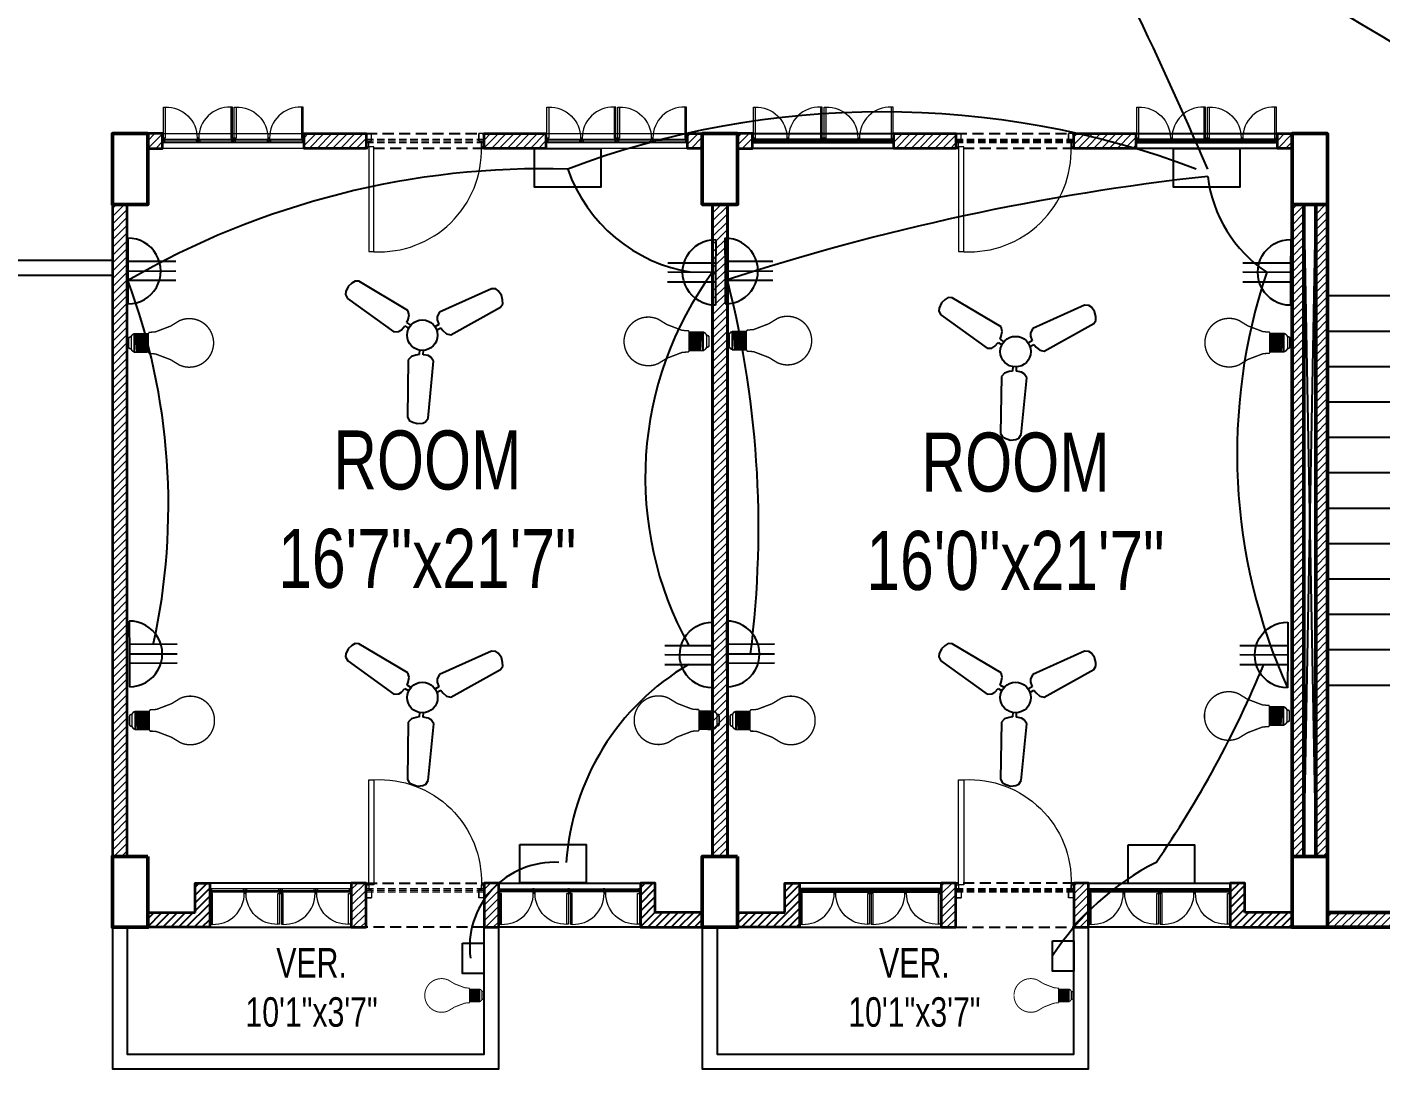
# Model space of a CAD drawing. Header units: inches. Extents: x -20263 to 10253, y -4567 to 3195.
# Drawn here: x -5014.5 to -4555.5, y -3.1 to 350 of the extents above; entities that cross this region are included whole.
import ezdxf

# ---------------------------------------------------------------- set-up
doc = ezdxf.new("R2010")
doc.units = ezdxf.units.IN
doc.header["$MEASUREMENT"] = 0
doc.linetypes.add('DASHED2', pattern=[0.375, 0.25, -0.125])
for name, color, linetype, lineweight in [('A-TEXT', 7, 'Continuous', 5), ('ar-DOOR-WOOD', 44, 'Continuous', 0), ('illustr-TOILET FIXTURE', 171, 'Continuous', 0), ('Main Wall', 250, 'Continuous', 13), ('WALL_SEC_', 170, 'Continuous', 25), ('window', 160, 'Continuous', 9)]:
    doc.layers.add(name, color=color, linetype=linetype, lineweight=lineweight)
doc.layers.add('BOX', color=7, linetype='Continuous')
doc.layers.add('conduit', color=160, linetype='Continuous')
doc.layers.add('hatch brick', color=32, linetype='Continuous', lineweight=0, transparency=0.4)
doc.styles.add('SIMPLE', font='romantic.ttf')
pattern_1 = [(45, (-60908.7215, -18643.0582), (-1.325825215, 1.325825215), [])]
pattern_2 = [(45, (-60977.7215, -18645.0582), (-1.325825215, 1.325825215), [])]
pattern_3 = [(45, (-60992.2215, -18645.0582), (-1.325825215, 1.325825215), [])]
pattern_4 = [(45, (-60976.5102, -18645.0582), (-1.325825215, 1.325825215), [])]
pattern_5 = [(45, (-60982.7215, -18897.0582), (-1.325825215, 1.325825215), [])]
pattern_6 = [(45, (-60863.7215, -18643.0582), (-1.325825215, 1.325825215), [])]

# ---------------------------------------------------------------- blocks, each defined once
blk = doc.blocks.new('DOOR_45')
at = {"layer": 'ar-DOOR-WOOD'}
for p, q in [((-11008.75, 15426.44), (-11008.75, 15424.44)), ((-10968.75, 15426.44), (-11008.75, 15426.44)), ((-10968.75, 15427.44), (-10963.75, 15427.44)), ((-10968.75, 15427.44), (-10968.75, 15426.44)), ((-10968.75, 15424.44), (-10968.75, 15426.44)), ((-10968.75, 15426.44), (-10966.75, 15426.44)), ((-10966.75, 15426.44), (-10966.75, 15425.44)), ((-10963.75, 15427.44), (-10963.75, 15425.44)), ((-11008.75, 15424.44), (-10968.75, 15424.44)), ((-10966.75, 15425.44), (-10963.75, 15425.44)), ((-10968.75, 15382.44), (-10968.75, 15383.44)), ((-10968.75, 15383.44), (-10966.75, 15383.44)), ((-10968.75, 15382.44), (-10963.75, 15382.44)), ((-10966.75, 15384.44), (-10963.75, 15384.44)), ((-10966.75, 15383.44), (-10966.75, 15384.44)), ((-10963.75, 15382.44), (-10963.75, 15384.44))]:
    blk.add_line(p, q, dxfattribs=at)
for points in [[(-10968.75, 15426.44), (-11008.75, 15426.44), (-11008.75, 15424.44), (-10968.75, 15424.44)], [(-10963.75, 15427.44), (-10968.75, 15427.44), (-10968.75, 15426.44), (-10966.75, 15426.44), (-10966.75, 15425.44), (-10963.75, 15425.44)], [(-10968.75, 15383.44), (-10968.75, 15382.44), (-10963.75, 15382.44), (-10963.75, 15384.44), (-10966.75, 15384.44), (-10966.75, 15383.44)]]:
    blk.add_lwpolyline(points, close=True, dxfattribs=at)
blk.add_arc((-10969.89, 15422.35), 38.92, 176.9083, 271.677, dxfattribs=at)
blk = doc.blocks.new('T-FIX-027')
at = {"layer": 'illustr-TOILET FIXTURE'}
for p, q in [((-11843.84, 14568.89), (-11843.84, 14557.43)), ((-11843.84, 14568.89), (-11843.84, 14557.43)), ((-11843.84, 14568.89), (-11819.84, 14568.89)), ((-11843.84, 14568.89), (-11819.84, 14568.89)), ((-11819.84, 14568.89), (-11819.84, 14557.43)), ((-11819.84, 14568.89), (-11819.84, 14557.43))]:
    blk.add_line(p, q, dxfattribs=at)
for centre, radius in [((-11831.91, 14568.32), 0.508), ((-11831.91, 14568.32), 0.508), ((-11831.91, 14563.34), 0.762), ((-11831.91, 14563.34), 0.762)]:
    blk.add_circle(centre, radius, dxfattribs=at)
blk.add_ellipse((-11831.84, 14559.64), major_axis=(-10.93, 0), ratio=0.480383, dxfattribs=at)
blk.add_ellipse((-11831.84, 14559.64), major_axis=(-10.93, 0), ratio=0.480383, dxfattribs=at)
blk.add_ellipse((-11831.84, 14558.89), major_axis=(-12.37, 0), ratio=0.48498, start_param=6.528919, end_param=9.179045, dxfattribs=at)
blk.add_ellipse((-11831.84, 14558.89), major_axis=(-12.37, 0), ratio=0.48498, start_param=6.528919, end_param=9.179045, dxfattribs=at)
blk = doc.blocks.new('stair final')
for points in [[(82, 124), (82, -90), (-70, -90), (-70, 124)], [(-37.5, 124), (-37.5, -49), (49.5, -49), (49.5, 122.75)], [(17, 100), (49.5, 124), (82, 100)], [(24.2, 100), (49.5, 124)], [(49.5, 124), (75, 100)], [(82, -8), (82, -90)]]:
    blk.add_lwpolyline(points)
blk.add_lwpolyline([(-5, 126), (17, 126), (17, -10), (-5, -10)], close=True)
blk.add_circle((-37.5, 124), 2.49)
at = {"layer": 'BOX', "ltscale": 2000}
for p, q in [((-5, 124), (-70, 124)), ((-5, 112), (-70, 112)), ((-5, 100), (-70, 100)), ((-5, 88), (-70, 88)), ((-5, 76), (-70, 76)), ((-5, 64), (-70, 64)), ((-5, 52), (-70, 52)), ((-5, 40), (-70, 40)), ((-5, 28), (-70, 28)), ((-5, 16), (-70, 16)), ((-5, 4), (-70, 4)), ((-5, -8), (-70, -8)), ((0, -8), (-3, -8)), ((15, -8), (12, -8))]:
    blk.add_line(p, q, dxfattribs=at)
at = {"layer": 'BOX', "linetype": 'DASHED2', "ltscale": 20}
for p, q in [((82, 124), (17, 124)), ((82, 112), (17, 112)), ((82, 100), (17, 100)), ((82, 88), (17, 88)), ((82, 76), (17, 76)), ((82, 64), (17, 64)), ((82, 52), (17, 52)), ((82, 40), (17, 40)), ((82, 28), (17, 28)), ((82, 16), (17, 16)), ((82, 4), (17, 4)), ((82, -8), (17, -8))]:
    blk.add_line(p, q, dxfattribs=at)
at = {"layer": 'BOX', "ltscale": 2000}
for points in [[(17, 124), (17, -10), (-5, -10), (-5, 124)], [(-3, 124), (15, 124)]]:
    blk.add_lwpolyline(points, dxfattribs=at)
blk.add_lwpolyline([(15, 124), (15, -8), (-3, -8), (-3, 124)], close=True, dxfattribs=at)
blk = doc.blocks.new('wc')
at = {"linetype": 'Continuous'}
for p, q in [((17795.02, 10409.39), (17795.02, 10412.39)), ((17796.16, 10413.89), (17808.33, 10413.89)), ((17809.55, 10412.39), (17809.55, 10409.39)), ((17808.24, 10407.89), (17796.16, 10407.89)), ((17806.43, 10407.89), (17798.79, 10407.89)), ((17795.14, 10404.89), (17795.14, 10395.33)), ((17809.43, 10395.33), (17809.43, 10404.89)), ((17802.29, 10388.83), (17802.29, 10388.83))]:
    blk.add_line(p, q, dxfattribs=at)
for centre, radius, start, end in [((17796.22, 10412.67), 1.22, 92.839, 193.0763), ((17808.28, 10412.6), 1.29, 350.3937, 88.0376), ((17796.22, 10409.11), 1.22, 166.9235, 267.161), ((17798.7, 10404.28), 3.61, 88.6213, 170.3077), ((17806.43, 10404.89), 3, 0, 90), ((17808.21, 10409.24), 1.35, 271.2066, 6.2687), ((17802.2, 10395.91), 7.08, 184.6705, 270.7333), ((17802.38, 10395.91), 7.08, 269.2667, 355.3295)]:
    blk.add_arc(centre, radius, start, end, dxfattribs=at)
blk = doc.blocks.new('nap')
at = {"linetype": 'Continuous'}
for p, q in [((17810.88, 10410.98), (17810.88, 10413.6)), ((17810.88, 10413.6), (17817, 10413.6)), ((17811.65, 10410.19), (17811.65, 10411.93)), ((17812.15, 10412.43), (17815.76, 10412.43)), ((17816.26, 10411.93), (17816.26, 10410.19)), ((17817, 10413.6), (17817, 10410.98)), ((17811.65, 10410.98), (17810.88, 10410.98)), ((17815.76, 10409.69), (17812.15, 10409.69)), ((17817, 10410.98), (17816.26, 10410.98))]:
    blk.add_line(p, q, dxfattribs=at)
for centre, start, end in [((17812.15, 10411.93), 90, 180), ((17815.76, 10411.93), 0, 90), ((17812.15, 10410.19), 180, 270), ((17815.76, 10410.19), 270, 0)]:
    blk.add_arc(centre, 0.5, start, end, dxfattribs=at)
blk = doc.blocks.new('toilet stair block final')
h = blk.add_hatch()
h.set_pattern_fill('ANSI31', color=256, scale=15)
h.set_pattern_definition([(45, (1.7069, -4.6996), (-1.325825, 1.325825), [])])
h.paths.add_polyline_path([(145.14, -46.57), (150.14, -44.75), (150.14, -64.82), (145.14, -64.82)])
at = {"layer": 'hatch brick'}
h = blk.add_hatch(dxfattribs=at)
h.set_pattern_fill('ANSI31', color=256, scale=15)
h.paths.add_polyline_path([(85.96, 283.35), (116.45, 199.41), (121.15, 201.12), (90.63, 285.05)])
h = blk.add_hatch(dxfattribs=at)
h.set_pattern_fill('ANSI31', color=256, scale=15)
edge = h.paths.add_edge_path()
edge.add_line((67.04, 218.27), (65.33, 222.97))
edge.add_line((65.33, 222.97), (0, 199.18))
edge.add_line((0, 199.18), (0, 180.18))
edge.add_line((0, 180.18), (-57, 180.18))
edge.add_line((-57, 180.18), (-57, 175.18))
edge.add_line((-57, 175.18), (5, 175.18))
edge.add_line((5, 175.18), (5, 195.68))
edge.add_line((5, 195.68), (67.04, 218.27))
h = blk.add_hatch(dxfattribs=at)
h.set_pattern_fill('ANSI31', color=256, scale=15)
h.paths.add_polyline_path([(-233, 175.18), (-233, -45.82), (-229, -45.82), (-229, 175.18)])
h = blk.add_hatch(dxfattribs=at)
h.set_pattern_fill('ANSI31', color=256, scale=15)
h.set_pattern_definition([(45, (7, 0), (-1.325825, 1.325825), [])])
h.paths.add_polyline_path([(-225, 175.18), (-225, -45.82), (-221, -45.82), (-221, 175.18)])
h = blk.add_hatch(dxfattribs=at)
h.set_pattern_fill('ANSI31', color=256, scale=15)
h.set_pattern_definition([(45, (164, 0), (-1.325825, 1.325825), [])])
h.paths.add_polyline_path([(-69, 175.18), (-69, -45.82), (-65, -45.82), (-65, 175.18)])
h = blk.add_hatch(dxfattribs=at)
h.set_pattern_fill('ANSI31', color=256, scale=15)
h.paths.add_polyline_path([(-61, 175.18), (-61, -45.82), (-57, -45.82), (-57, 175.18)])
h = blk.add_hatch(dxfattribs=at)
h.set_pattern_fill('ANSI31', color=256, scale=15)
h.set_pattern_definition([(45, (-1.4041, 77.1201), (-1.325825, 1.325825), [])])
h.paths.add_polyline_path([(131.46, 158.06), (72.72, 136.72), (71.01, 141.42), (129.75, 162.76)])
h = blk.add_hatch(dxfattribs=at)
h.set_pattern_fill('ANSI31', color=256, scale=15)
edge = h.paths.add_edge_path()
edge.add_line((28.72, 126.06), (33.42, 127.77))
edge.add_line((33.42, 127.77), (70.4, 25.94))
edge.add_line((70.4, 25.94), (70.4, -69.82))
edge.add_line((70.4, -69.82), (65.4, -69.82))
edge.add_line((65.4, -69.82), (65.4, 25.06))
edge.add_line((65.4, 25.06), (28.72, 126.06))
h = blk.add_hatch(dxfattribs=at)
h.set_pattern_fill('ANSI31', color=256, scale=15)
h.set_pattern_definition([(45, (-1.0627, 76.1802), (-1.325825, 1.325825), [])])
edge = h.paths.add_edge_path()
edge.add_line((94.28, 93.48), (88.13, 110.4))
edge.add_line((88.13, 110.4), (92.83, 112.11))
edge.add_line((92.83, 112.11), (97.27, 99.88))
edge.add_line((97.27, 99.88), (146.14, 117.64))
edge.add_line((146.14, 117.64), (147.85, 112.94))
edge.add_line((147.85, 112.94), (94.28, 93.48))
h = blk.add_hatch(dxfattribs=at)
h.set_pattern_fill('ANSI31', color=256, scale=15)
h.set_pattern_definition([(45, (-56625.152, -18759.7349), (-1.325825215, 1.325825215), [])])
edge = h.paths.add_edge_path()
edge.add_line((157.41, 86.62), (162.11, 88.33))
edge.add_line((162.11, 88.33), (168.94, 69.53))
edge.add_line((168.94, 69.53), (164.23, 67.82))
edge.add_line((164.23, 67.82), (157.4, 86.62))
h = blk.add_hatch(dxfattribs=at)
h.set_pattern_fill('ANSI31', color=256, scale=15)
h.paths.add_polyline_path([(0, 80), (0, 75), (-57, 75), (-57, 80)])
h = blk.add_hatch(dxfattribs=at)
h.set_pattern_fill('ANSI31', color=256, scale=15)
h.set_pattern_definition([(45, (15.3236, 31.0638), (-1.325825, 1.325825), [])])
edge = h.paths.add_edge_path()
edge.add_line((110.66, 48.37), (104.52, 65.29))
edge.add_line((104.52, 65.29), (109.22, 66.99))
edge.add_line((109.22, 66.99), (113.66, 54.77))
edge.add_line((113.66, 54.77), (162.52, 72.52))
edge.add_line((162.52, 72.52), (164.23, 67.82))
edge.add_line((164.23, 67.82), (110.66, 48.37))
h = blk.add_hatch(dxfattribs=at)
h.set_pattern_fill('ANSI31', color=256, scale=15)
h.paths.add_polyline_path([(0, 28), (-57, 28), (-57, 33), (-5, 33), (-5, 45), (0, 45), (0, 33), (17.4, 33), (17.4, 28)])
h = blk.add_hatch(dxfattribs=at)
h.set_pattern_fill('ANSI31', color=256, scale=15)
h.paths.add_polyline_path([(-45, -64.82), (-40, -64.82), (-40, 28), (-45, 28)])
h = blk.add_hatch(dxfattribs=at)
h.set_pattern_fill('ANSI31', color=256, scale=15)
h.set_pattern_definition([(45, (15.3236, 31.0638), (-1.325825, 1.325825), [])])
h.paths.add_polyline_path([(125.34, 7.95), (120.9, 20.17), (125.6, 21.88), (130.04, 9.66), (178.91, 27.41), (180.62, 22.71), (127.05, 3.25)])
h = blk.add_hatch(dxfattribs=at)
h.set_pattern_fill('ANSI31', color=256, scale=15)
h.set_pattern_definition([(45, (17.4023, 0), (-1.325825, 1.325825), [])])
h.paths.add_polyline_path([(-40, -14), (12.4, -14), (12.4, -2), (17.4, -2), (17.4, -19), (-40, -19)])
h = blk.add_hatch(dxfattribs=at)
h.set_pattern_fill('ANSI31', color=256, scale=15)
h.set_pattern_definition([(45, (33.4168, -18.7522), (-1.325825, 1.325825), [])])
h.paths.add_polyline_path([(143.44, -41.87), (137.29, -24.95), (141.99, -23.24), (148.14, -40.16), (197.01, -22.41), (198.72, -27.11), (145.14, -46.57)])
h = blk.add_hatch(dxfattribs=at)
h.set_pattern_fill('ANSI31', color=256, scale=15)
h.paths.add_polyline_path([(201.71, -20.7), (197.01, -22.41), (205.51, -45.81), (210.21, -44.1)])
h = blk.add_hatch(dxfattribs=at)
h.set_pattern_fill('ANSI31', color=256, scale=15)
h.paths.add_polyline_path([(12.4, -64.82), (0, -64.82), (-57, -64.82), (-57, -69.82), (17.4, -69.82), (17.4, -49), (12.4, -49)])
h = blk.add_hatch(dxfattribs=at)
h.set_pattern_fill('ANSI31', color=256, scale=15)
h.paths.add_polyline_path([(-193, -64.82), (-193, -54.82), (-198, -54.82), (-198, -64.82), (-221, -64.82), (-221, -69.82), (-193, -69.82)])
h = blk.add_hatch(dxfattribs=at)
h.set_pattern_fill('ANSI31', color=256, scale=15)
h.paths.add_polyline_path([(-97, -64.82), (-97, -69.82), (-69, -69.82), (-69, -64.82), (-92, -64.82), (-92, -54.82), (-97, -54.82)])
h = blk.add_hatch(dxfattribs=at)
h.set_pattern_fill('ANSI31', color=256, scale=15)
h.paths.add_polyline_path([(118.4, -54.82), (123.4, -54.82), (123.4, -64.82), (207.11, -64.82), (208.92, -69.82), (118.4, -69.82)])
for points in [[(-62, 367), (-62, 362), (57.4, 362), (85.96, 283.35)], [(90.63, 285.05), (60.9, 367), (-57, 367)], [(-229, 175.18), (-225, -45.82)], [(-229, -45.82), (-225, 175.18)], [(-65, -45.82), (-61, 175.18)], [(-65, 175.18), (-61, -45.82)], [(-57, 28), (-45, -64.82)], [(-57, -64.82), (-45, 28)], [(150.14, -64.82), (198.72, -27.11)], [(150.14, -44.75), (207.11, -64.82)]]:
    blk.add_lwpolyline(points)
at = {"color": 0, "lineweight": 50}
for points in [[(85.96, 283.35), (116.45, 199.41), (121.15, 201.12), (90.63, 285.05), (85.96, 283.35)], [(67.04, 218.27), (65.33, 222.97), (0, 199.18), (0, 180.18), (-57, 180.18), (-57, 175.18), (5, 175.18), (5, 195.68), (67.04, 218.27)], [(124.63, 176.85), (197.01, -22.41), (201.71, -20.7), (129.33, 178.56)], [(28.72, 126.06), (33.42, 127.77), (70.4, 25.94), (70.4, -69.82), (65.4, -69.82), (65.4, 25.06), (28.72, 126.06)], [(94.28, 93.48), (88.13, 110.4), (92.83, 112.11), (97.27, 99.88), (146.14, 117.64), (147.85, 112.94), (94.28, 93.48), (94.28, 93.48)], [(157.41, 86.62), (162.11, 88.33), (168.94, 69.53), (164.23, 67.82), (157.4, 86.62)], [(0, 80), (0, 75), (-57, 75), (-57, 80), (0, 80)], [(110.66, 48.37), (104.52, 65.29), (109.22, 66.99), (113.66, 54.77), (162.52, 72.52), (164.23, 67.82), (110.66, 48.37), (110.66, 48.37)], [(0, 28), (-57, 28), (-57, 33), (-5, 33), (-5, 45), (0, 45), (0, 33), (17.4, 33), (17.4, 28), (0, 28)], [(125.34, 7.95), (120.9, 20.17), (125.6, 21.88), (130.04, 9.66), (178.91, 27.41), (180.62, 22.71), (127.05, 3.25), (125.34, 7.95)], [(143.44, -41.87), (137.29, -24.95), (141.99, -23.24), (148.14, -40.16), (197.01, -22.41), (198.72, -27.11), (145.14, -46.57), (143.44, -41.87)], [(12.4, -64.82), (0, -64.82), (0, -64.82), (-57, -64.82), (-57, -69.82), (17.4, -69.82), (17.4, -69.82), (17.4, -49), (12.4, -49), (12.4, -64.82)]]:
    blk.add_lwpolyline(points, dxfattribs=at)
at = {"color": 1, "lineweight": 50}
blk.add_lwpolyline([(-57, 175.18), (-69, 175.18), (-69, 199.18), (-57, 199.18), (-57, 175.18)], dxfattribs=at)
for points in [[(129.33, 178.56), (121.14, 201.12), (111.74, 197.7), (119.93, 175.15)], [(218.32, -66.4), (210.21, -44.07), (200.81, -47.49), (208.92, -69.82)]]:
    blk.add_lwpolyline(points, close=True, dxfattribs=at)
at = {"color": 0, "lineweight": 50}
for points in [[(-61, 175.18), (-61, -45.82), (-57, -45.82), (-57, 175.18)], [(131.46, 158.06), (72.72, 136.72), (71.01, 141.42), (129.75, 162.76)], [(147.85, 112.94), (94.28, 93.48), (92.57, 98.18), (146.14, 117.64)], [(-45, -64.82), (-40, -64.82), (-40, 28), (-45, 28)], [(-40, -14), (12.4, -14), (12.4, -2), (17.4, -2), (17.4, -19), (-40, -19)], [(201.71, -20.7), (197.01, -22.41), (205.51, -45.81), (210.21, -44.1)], [(145.14, -46.57), (150.14, -44.75), (150.14, -64.82), (145.14, -64.82)], [(-193, -64.82), (-193, -54.82), (-198, -54.82), (-198, -64.82), (-221, -64.82), (-221, -69.82), (-193, -69.82)], [(-97, -64.82), (-97, -69.82), (-69, -69.82), (-69, -64.82), (-92, -64.82), (-92, -54.82), (-97, -54.82)], [(118.4, -54.82), (118.4, -54.82), (123.4, -54.82), (123.4, -64.82), (207.11, -64.82), (208.92, -69.82), (118.4, -69.82)]]:
    blk.add_lwpolyline(points, close=True, dxfattribs=at)
blk.add_lwpolyline([(-193, -69.82), (-97, -69.82), (-97, -54.82), (-193, -54.82)], close=True)
at = {"layer": 'BOX', "ltscale": 2000}
for p, q in [((0, 199.18), (-57, 199.18)), ((-57, 175.18), (-57, 80.18)), ((-35, 175.18), (-35, 80.18))]:
    blk.add_line(p, q, dxfattribs=at)
for points in [[(65.4, -69.82), (17.4, -69.82), (17.4, -54.82), (65.4, -54.82)], [(118.4, -69.82), (70.4, -69.82), (70.4, -54.82), (118.4, -54.82)]]:
    blk.add_lwpolyline(points, close=True, dxfattribs=at)
at = {"layer": 'Main Wall', "color": 1, "lineweight": 50}
for points in [[(-233, 175.18), (-221, 175.18), (-221, 199.18), (-233, 199.18), (-233, 175.18)], [(-233, -69.82), (-221, -69.82), (-221, -45.82), (-233, -45.82), (-233, -69.82)], [(-69, -69.82), (-57, -69.82), (-57, -45.82), (-69, -45.82), (-69, -69.82)]]:
    blk.add_lwpolyline(points, dxfattribs=at)
at = {"layer": 'Main Wall', "color": 0, "lineweight": 50}
for points in [[(-233, 175.18), (-233, -45.82), (-229, -45.82), (-229, 175.18)], [(-225, 175.18), (-225, -45.82), (-221, -45.82), (-221, 175.18)], [(-69, 175.18), (-69, -45.82), (-65, -45.82), (-65, 175.18)]]:
    blk.add_lwpolyline(points, close=True, dxfattribs=at)
at = {"layer": 'window', "ltscale": 2000}
for points in [[(158.82, 87.14), (126.05, 177.37)], [(159.76, 87.48), (126.98, 177.71)], [(160.7, 87.82), (127.92, 178.05)], [(200.3, -21.21), (167.53, 69.02)], [(198.42, -21.9), (165.65, 68.34)], [(199.36, -21.55), (166.59, 68.68)]]:
    blk.add_lwpolyline(points, dxfattribs=at)
at = {"extrusion": (0, 0, -1)}
for p, xscale, yscale, zscale, rotation in [((16117.31, 4701.45), 0.8888892124533201, 0.8888892124533201, -0.8888892124533201, 69.99006771556789), ((3281.08, -12023.71), 0.6666666666666669, 0.6666666666666669, -0.6666666666666669, 340.0389565718659), ((3264.7, -12068.82), 0.6666666666666669, 0.6666666666666669, -0.6666666666666669, 340.0389565718659), ((3248.31, -12113.94), 0.6666666666666669, 0.6666666666666669, -0.6666666666666669, 340.0389565718659), ((3231.93, -12159.05), 0.6666666666666669, 0.6666666666666669, -0.6666666666666669, 340.0389565718659)]:
    blk.add_blockref('DOOR_45', p, dxfattribs=dict(at, xscale=xscale, yscale=yscale, zscale=zscale, rotation=rotation))
blk.add_blockref('stair final', (-151, 20.18))
at = {"extrusion": (0, 0, -1), "zscale": -1, "rotation": 160.0389565718658}
for name, p in [('wc', (20158.79, 3822.37)), ('nap', (20157.38, 3822.57)), ('wc', (20142.41, 3777.25)), ('nap', (20141, 3777.46)), ('wc', (20126.36, 3733.08)), ('nap', (20124.95, 3733.28)), ('wc', (20108.27, 3683.26)), ('nap', (20106.86, 3683.46))]:
    blk.add_blockref(name, p, dxfattribs=at)
at = {"xscale": 0.666666606798147, "yscale": 0.666666606798147, "zscale": 0.666666606798147}
for p in [(7309.17, -10209.96), (7326.57, -10256.96), (7326.57, -10303.96)]:
    blk.add_blockref('DOOR_45', p, dxfattribs=at)
at = {"layer": 'illustr-TOILET FIXTURE', "extrusion": (0, 0, -1), "zscale": -1, "rotation": 270}
for p in [(-14516.54, -11677.4), (-14516.54, -11705.92), (-14516.54, -11734.81)]:
    blk.add_blockref('T-FIX-027', p, dxfattribs=at)
at = {"layer": 'Main Wall', "xscale": 0.888888888888914, "yscale": 0.888888888888914, "zscale": 0.888888888888914, "rotation": 109.9621850072985}
blk.add_blockref('DOOR_45', (9595.65, 13969.5), dxfattribs=at)
blk = doc.blocks.new('DOOR_40')
at = {"layer": 'ar-DOOR-WOOD'}
for p, q in [((-11029.1, 15421.4), (-11064.1, 15421.4)), ((-11064.1, 15421.4), (-11064.1, 15419.4)), ((-11064.1, 15419.4), (-11029.1, 15419.4)), ((-11029.1, 15422.4), (-11024.1, 15422.4)), ((-11029.1, 15422.4), (-11029.1, 15421.4)), ((-11029.1, 15419.4), (-11029.1, 15421.4)), ((-11029.1, 15421.4), (-11027.1, 15421.4)), ((-11027.1, 15421.4), (-11027.1, 15420.4)), ((-11027.1, 15420.4), (-11024.1, 15420.4)), ((-11024.1, 15422.4), (-11024.1, 15420.4)), ((-11029.1, 15383.4), (-11027.1, 15383.4)), ((-11029.1, 15382.4), (-11029.1, 15383.4)), ((-11029.1, 15382.4), (-11024.1, 15382.4)), ((-11027.1, 15383.4), (-11027.1, 15384.4)), ((-11027.1, 15384.4), (-11024.1, 15384.4)), ((-11024.1, 15382.4), (-11024.1, 15384.4))]:
    blk.add_line(p, q, dxfattribs=at)
blk.add_arc((-11029.4, 15418.2), 34.8, 178.03, 270.3561, dxfattribs=at)
blk = doc.blocks.new('LED')
for p, q in [((-11.6, -7.7), (11.7, -7.7)), ((-11.6, -11), (11.7, -9.6)), ((-11.6, -13.3), (11.7, -11.8)), ((-11.5, -15.5), (11.8, -14.1)), ((-11.3, -17.8), (11.9, -16.3)), ((-12.1, -25.6), (11.9, -25.6)), ((-11.2, -20), (12.1, -18.6)), ((-11.2, -22.2), (12.1, -20.8)), ((-11.2, -24.5), (12.1, -23.1))]:
    blk.add_line(p, q)
at = {"lineweight": 9}
blk.add_line((7.8, -3.1), (-7.8, -3.1), dxfattribs=at)
for points, const_width in [([(5.3, 0), (5.4, 0), (5.7, 0), (6.1, -0.1), (6.6, -0.3), (7, -0.6), (7.2, -0.9), (7.4, -1.2), (7.5, -1.5), (7.7, -2), (7.7, -2.5), (7.8, -3.1), (7.7, -2.5), (7.7, -2), (7.5, -1.5), (7.4, -1.2), (7.2, -0.9), (7, -0.6), (6.6, -0.3), (6.1, -0.1), (5.7, 0), (5.4, 0), (5.3, 0), (-5.3, 0), (-5.4, 0), (-5.5, 0), (-5.8, 0), (-6.1, -0.1), (-6.4, -0.2), (-6.7, -0.5), (-7, -0.7), (-7.3, -1.1), (-7.6, -1.7), (-7.7, -2.3), (-7.8, -3.1), (-7.8, -3.1), (-7.9, -3.2), (-8.1, -3.2), (-8.3, -3.3), (-8.9, -3.6), (-9.6, -4.1), (-10.3, -4.7), (-11, -5.4), (-11.2, -5.9), (-11.4, -6.4), (-11.6, -7), (-11.6, -7.7), (-12.2, -7.7), (-12.1, -26)], 2), ([(-5.3, 0), (-5.4, 0), (-5.5, 0), (-5.8, 0), (-6.1, -0.1), (-6.4, -0.2), (-6.7, -0.5), (-7, -0.7), (-7.3, -1.1), (-7.6, -1.7), (-7.7, -2.3), (-7.8, -3.1)], 1), ([(11.9, -26.1), (11.9, -7.7), (11.7, -7.7), (11.6, -7), (11.4, -6.4), (11.2, -5.9), (11, -5.4), (10.3, -4.7), (9.6, -4.1), (8.9, -3.6), (8.3, -3.3), (7.9, -3.2), (7.8, -3.1), (7.8, -3.1)], 2), ([(-0.1, -111.1), (-0.2, -111.1), (-1, -111.1), (-1.8, -111.1), (-2.6, -111.1), (-3.4, -111), (-4.2, -110.9), (-5, -110.8), (-5.8, -110.6), (-6.6, -110.5), (-7.4, -110.3), (-8.1, -110.1), (-8.9, -109.9), (-9.6, -109.7), (-10.4, -109.5), (-11.1, -109.2), (-11.8, -108.9), (-12.5, -108.7), (-13.2, -108.3), (-13.9, -108), (-14.6, -107.7), (-15.3, -107.3), (-16, -106.9), (-16.6, -106.6), (-17.3, -106.2), (-17.9, -105.7), (-18.5, -105.3), (-19.2, -104.8), (-19.8, -104.4), (-20.4, -103.9), (-20.9, -103.4), (-21.5, -102.9), (-22.1, -102.4), (-22.6, -101.9), (-23.1, -101.3), (-23.7, -100.8), (-24.2, -100.2), (-24.6, -99.6), (-25.1, -99), (-25.6, -98.4), (-26, -97.8), (-26.5, -97.2), (-26.9, -96.5), (-27.3, -95.9), (-27.7, -95.2), (-28.1, -94.6), (-28.4, -93.9), (-28.8, -93.2), (-29.1, -92.5), (-29.4, -91.8), (-29.7, -91.1), (-30, -90.4), (-30.2, -89.6), (-30.5, -88.9), (-30.7, -88.1), (-30.9, -87.4), (-31.1, -86.6), (-31.2, -85.9), (-31.4, -85.1), (-31.5, -84.3), (-31.6, -83.5), (-31.7, -82.7), (-31.8, -81.9), (-31.8, -81.1), (-31.9, -80.3), (-31.9, -79.5), (-31.9, -78.2), (-31.8, -77), (-31.7, -75.8), (-31.5, -74.6), (-31.3, -73.4), (-31.1, -72.2), (-30.8, -71.1), (-30.4, -69.9), (-30, -68.8), (-29.6, -67.7), (-29.2, -66.6), (-22.1, -55), (-14.6, -35.3), (-14.1, -29.7), (-14.1, -27.1), (-12.1, -25.6)], 1.8), ([(-0.1, -111.1), (0, -111.1), (0.8, -111.1), (1.6, -111.1), (2.5, -111.1), (3.3, -111), (4, -110.9), (4.8, -110.8), (5.6, -110.6), (6.4, -110.5), (7.2, -110.3), (7.9, -110.1), (8.7, -109.9), (9.4, -109.7), (10.2, -109.5), (10.9, -109.2), (11.6, -108.9), (12.3, -108.7), (13, -108.3), (13.7, -108), (14.4, -107.7), (15.1, -107.3), (15.8, -106.9), (16.4, -106.6), (17.1, -106.2), (17.7, -105.7), (18.3, -105.3), (19, -104.8), (19.6, -104.4), (20.2, -103.9), (20.7, -103.4), (21.3, -102.9), (21.9, -102.4), (22.4, -101.9), (22.9, -101.3), (23.5, -100.8), (24, -100.2), (24.5, -99.6), (24.9, -99), (25.4, -98.4), (25.8, -97.8), (26.3, -97.2), (26.7, -96.5), (27.1, -95.9), (27.5, -95.2), (27.9, -94.6), (28.2, -93.9), (28.6, -93.2), (28.9, -92.5), (29.2, -91.8), (29.5, -91.1), (29.8, -90.4), (30, -89.6), (30.3, -88.9), (30.5, -88.1), (30.7, -87.4), (30.9, -86.6), (31, -85.9), (31.2, -85.1), (31.3, -84.3), (31.4, -83.5), (31.5, -82.7), (31.6, -81.9), (31.6, -81.1), (31.7, -80.3), (31.7, -79.5), (31.7, -78.2), (31.6, -77), (31.5, -75.8), (31.3, -74.6), (31.1, -73.4), (30.9, -72.2), (30.6, -71.1), (30.2, -69.9), (29.9, -68.8), (29.4, -67.7), (29, -66.6), (21.9, -55), (14.4, -35.3), (13.9, -29.7), (13.9, -27.1), (11.9, -25.6)], 1.8)]:
    blk.add_lwpolyline(points, dxfattribs=dict(const_width=const_width))
at = {"color": 7, "lineweight": 20}
blk.add_open_spline([(-9.8, -25.6), (-9.8, -25.6), (9.4, -25.6), (9.4, -25.6)], degree=3, dxfattribs=at)
blk = doc.blocks.new('6')
at = {"color": 7}
for p, q in [((3268, -2243), (3260, -2275)), ((3260, -2275), (3351, -2687)), ((3285, -2228), (3268, -2243)), ((3322, -2211), (3285, -2228)), ((3359, -2211), (3322, -2211)), ((3387, -2215), (3359, -2211)), ((3407, -2236), (3387, -2215)), ((3533, -2638), (3407, -2236)), ((3351, -2687), (3378, -2709)), ((3468, -2701), (3489, -2690)), ((3477, -2735), (3468, -2701)), ((3489, -2690), (3518, -2669)), ((3518, -2669), (3533, -2638)), ((3378, -2709), (3403, -2714)), ((3403, -2714), (3440, -2709)), ((3440, -2709), (3450, -2742)), ((3699, -2804), (3666, -2816)), ((4101, -2931), (3699, -2804)), ((3594, -2888), (3628, -2897)), ((3635, -2869), (3601, -2861)), ((3628, -2897), (3627, -2922)), ((3649, -2835), (3635, -2869)), ((3666, -2816), (3649, -2835)), ((3291, -2913), (3005, -3223)), ((3325, -2910), (3291, -2913)), ((3357, -2925), (3325, -2910)), ((3378, -2938), (3357, -2925)), ((3403, -2913), (3378, -2938)), ((3399, -2958), (3423, -2933)), ((3422, -2988), (3399, -2958)), ((3429, -3011), (3422, -2988)), ((3627, -2922), (3631, -2958)), ((3631, -2958), (3650, -2985)), ((3650, -2985), (4061, -3078)), ((4124, -2954), (4101, -2931)), ((4129, -2976), (4124, -2954)), ((4125, -3016), (4129, -2976)), ((3113, -3331), (3424, -3046)), ((3424, -3046), (3429, -3011)), ((4061, -3078), (4089, -3071)), ((4089, -3071), (4107, -3048)), ((4107, -3048), (4125, -3016)), ((3005, -3223), (2997, -3251)), ((2997, -3251), (3008, -3278)), ((3008, -3278), (3026, -3309)), ((3026, -3309), (3059, -3333)), ((3059, -3333), (3081, -3340)), ((3081, -3340), (3113, -3331))]:
    blk.add_line(p, q, dxfattribs=at)
blk.add_circle((3491, -2846), 113, dxfattribs=at)
blk = doc.blocks.new('3 pin')
at = {"layer": 'WALL_SEC_', "color": 3, "lineweight": 25}
for p, q in [((10035.5, 6358.5), (10035.5, 6351.5)), ((10045.69, 6353.52), (10035.5, 6353.52)), ((10035.5, 6351.5), (10035.5, 6344.5)), ((10035.5, 6351.5), (10045.69, 6351.5)), ((10045.69, 6349.48), (10035.5, 6349.48))]:
    blk.add_line(p, q, dxfattribs=at)
blk.add_arc((10035.5, 6351.5), 7, 270, 90, dxfattribs=at)

msp = doc.modelspace()

# ---------------------------------------------------------------- hatches: boundary and pattern name
h = msp.add_hatch()
h.set_pattern_fill('ANSI31', color=256, scale=15)
h.set_pattern_definition(pattern_2)
h.paths.add_polyline_path([(-4957.57, 49.86), (-4957.57, 59.86), (-4952.57, 59.86), (-4952.57, 44.86), (-4973.57, 44.86), (-4973.57, 49.86), (-4973.57, 49.86)])
h = msp.add_hatch()
h.set_pattern_fill('ANSI31', color=256, scale=15)
h.set_pattern_definition(pattern_2)
h.paths.add_polyline_path([(-4801.57, 49.86), (-4801.57, 59.86), (-4806.57, 59.86), (-4806.57, 44.86), (-4785.57, 44.86), (-4785.57, 49.86), (-4785.57, 49.86)])
h = msp.add_hatch()
h.set_pattern_fill('ANSI31', color=256, scale=15)
h.set_pattern_definition(pattern_2)
h.paths.add_polyline_path([(-4757.57, 49.86), (-4757.57, 59.86), (-4752.57, 59.86), (-4752.57, 44.86), (-4773.57, 44.86), (-4773.57, 49.86), (-4773.57, 49.86)])
h = msp.add_hatch()
h.set_pattern_fill('ANSI31', color=256, scale=15)
h.set_pattern_definition(pattern_2)
h.paths.add_polyline_path([(-4601.57, 49.86), (-4601.57, 59.86), (-4606.57, 59.86), (-4606.57, 44.86), (-4585.57, 44.86), (-4585.57, 49.86), (-4585.57, 49.86)])
at = {"layer": 'hatch brick'}
h = msp.add_hatch(dxfattribs=at)
h.set_pattern_fill('ANSI31', color=256, scale=15)
h.set_pattern_definition(pattern_3)
h.paths.add_polyline_path([(-4973.57, 308.86), (-4968.57, 308.86), (-4968.57, 313.86), (-4973.57, 313.86)])
h = msp.add_hatch(dxfattribs=at)
h.set_pattern_fill('ANSI31', color=256, scale=15)
h.set_pattern_definition(pattern_5)
h.paths.add_polyline_path([(-4899.57, 308.86), (-4920.57, 308.86), (-4920.57, 313.86), (-4899.57, 313.86)])
h = msp.add_hatch(dxfattribs=at)
h.set_pattern_fill('ANSI31', color=256, scale=15)
h.set_pattern_definition(pattern_4)
h.paths.add_polyline_path([(-4838.57, 308.86), (-4859.57, 308.86), (-4859.57, 313.86), (-4838.57, 313.86)])
h = msp.add_hatch(dxfattribs=at)
h.set_pattern_fill('ANSI31', color=256, scale=15)
h.set_pattern_definition(pattern_2)
h.paths.add_polyline_path([(-4785.57, 308.86), (-4790.57, 308.86), (-4790.57, 313.86), (-4785.57, 313.86)])
h = msp.add_hatch(dxfattribs=at)
h.set_pattern_fill('ANSI31', color=256, scale=15)
h.set_pattern_definition(pattern_3)
h.paths.add_polyline_path([(-4773.57, 308.86), (-4768.57, 308.86), (-4768.57, 313.86), (-4773.57, 313.86)])
h = msp.add_hatch(dxfattribs=at)
h.set_pattern_fill('ANSI31', color=256, scale=15)
h.set_pattern_definition(pattern_5)
h.paths.add_polyline_path([(-4699.57, 308.86), (-4720.57, 308.86), (-4720.57, 313.86), (-4699.57, 313.86)])
h = msp.add_hatch(dxfattribs=at)
h.set_pattern_fill('ANSI31', color=256, scale=15)
h.set_pattern_definition(pattern_4)
h.paths.add_polyline_path([(-4638.57, 308.86), (-4659.57, 308.86), (-4659.57, 313.86), (-4638.57, 313.86)])
h = msp.add_hatch(dxfattribs=at)
h.set_pattern_fill('ANSI31', color=256, scale=15)
h.set_pattern_definition(pattern_2)
h.paths.add_polyline_path([(-4585.57, 308.86), (-4590.57, 308.86), (-4590.57, 313.86), (-4585.57, 313.86)])
h = msp.add_hatch(dxfattribs=at)
h.set_pattern_fill('ANSI31', color=256, scale=15)
h.set_pattern_definition([(45, (-60981.2215, -18645.0582), (-1.325825215, 1.325825215), [])])
h.paths.add_polyline_path([(-4980.57, 289.86), (-4985.57, 289.86), (-4985.57, 68.86), (-4980.57, 68.86)])
h = msp.add_hatch(dxfattribs=at)
h.set_pattern_fill('ANSI31', color=256, scale=15)
h.set_pattern_definition(pattern_2)
h.paths.add_polyline_path([(-4777.07, 289.86), (-4782.07, 289.86), (-4782.07, 68.86), (-4777.07, 68.86)])
h = msp.add_hatch(dxfattribs=at)
h.set_pattern_fill('ANSI31', color=256, scale=15)
h.set_pattern_definition(pattern_2)
h.paths.add_polyline_path([(-4782.07, 289.86), (-4777.07, 289.86), (-4777.07, 68.86), (-4782.07, 68.86)])
h = msp.add_hatch(dxfattribs=at)
h.set_pattern_fill('ANSI31', color=256, scale=15)
h.set_pattern_definition(pattern_1)
h.paths.add_polyline_path([(-4899.57, 44.86), (-4899.57, 59.86), (-4899.57, 59.86), (-4904.57, 59.86), (-4904.57, 44.86)])
h = msp.add_hatch(dxfattribs=at)
h.set_pattern_fill('ANSI31', color=256, scale=15)
h.set_pattern_definition(pattern_6)
h.paths.add_polyline_path([(-4854.57, 44.86), (-4854.57, 59.86), (-4854.57, 59.86), (-4859.57, 59.86), (-4859.57, 44.86)])
h = msp.add_hatch(dxfattribs=at)
h.set_pattern_fill('ANSI31', color=256, scale=15)
h.set_pattern_definition(pattern_1)
h.paths.add_polyline_path([(-4699.57, 44.86), (-4699.57, 59.86), (-4699.57, 59.86), (-4704.57, 59.86), (-4704.57, 44.86)])
h = msp.add_hatch(dxfattribs=at)
h.set_pattern_fill('ANSI31', color=256, scale=15)
h.set_pattern_definition(pattern_6)
h.paths.add_polyline_path([(-4654.57, 44.86), (-4654.57, 59.86), (-4654.57, 59.86), (-4659.57, 59.86), (-4659.57, 44.86)])

# ---------------------------------------------------------------- linework, layer by layer
at = {"linetype": 'DASHED2', "ltscale": 15}
for points in [[(-4899.57, 313.86), (-4859.57, 313.86), (-4859.57, 308.86), (-4899.57, 308.86)], [(-4699.57, 313.86), (-4659.57, 313.86), (-4659.57, 308.86), (-4699.57, 308.86)], [(-4699.57, 313.86), (-4659.57, 313.86), (-4659.57, 308.86), (-4699.57, 308.86)], [(-4899.57, 59.86), (-4859.57, 59.86), (-4859.57, 44.86), (-4899.57, 44.86)], [(-4699.57, 44.86), (-4659.57, 44.86), (-4659.57, 59.86), (-4699.57, 59.86)]]:
    msp.add_lwpolyline(points, close=True, dxfattribs=at)
at = {"color": 1, "lineweight": 50}
for points in [[(-4773.57, 313.86), (-4785.57, 313.86), (-4785.57, 289.86), (-4773.57, 289.86), (-4773.57, 313.86)], [(-4573.57, 313.86), (-4585.57, 313.86), (-4585.57, 289.86), (-4573.57, 289.86), (-4573.57, 313.86)], [(-4773.57, 68.86), (-4785.57, 68.86), (-4785.57, 44.86), (-4773.57, 44.86), (-4773.57, 68.86)], [(-4573.57, 68.86), (-4585.57, 68.86), (-4585.57, 44.86), (-4573.57, 44.86), (-4573.57, 68.86)]]:
    msp.add_lwpolyline(points, dxfattribs=at)
at = {"lineweight": 35}
for points in [[(-4773.57, 308.86), (-4768.57, 308.86), (-4768.57, 313.86), (-4773.57, 313.86)], [(-4638.57, 308.86), (-4659.57, 308.86), (-4659.57, 313.86), (-4638.57, 313.86)], [(-4585.57, 308.86), (-4590.57, 308.86), (-4590.57, 313.86), (-4585.57, 313.86)], [(-4777.07, 289.86), (-4782.07, 289.86), (-4782.07, 68.86), (-4777.07, 68.86)], [(-4699.57, 44.86), (-4699.57, 59.86), (-4699.57, 59.86), (-4699.57, 59.86), (-4704.57, 59.86), (-4704.57, 44.86)], [(-4654.57, 44.86), (-4654.57, 59.86), (-4654.57, 59.86), (-4654.57, 59.86), (-4659.57, 59.86), (-4659.57, 44.86)]]:
    msp.add_lwpolyline(points, close=True, dxfattribs=at)
for points in [[(-4768.57, 313.86), (-4720.57, 313.86), (-4720.57, 308.86), (-4768.57, 308.86)], [(-4638.57, 313.86), (-4590.57, 313.86), (-4590.57, 308.86), (-4638.57, 308.86)], [(-5173.57, 265.86), (-4985.57, 265.86), (-4985.57, 270.86), (-5173.57, 270.86)], [(-4952.57, 44.86), (-4904.57, 44.86), (-4904.57, 59.86), (-4952.57, 59.86)], [(-4806.57, 44.86), (-4854.57, 44.86), (-4854.57, 59.86), (-4806.57, 59.86)], [(-4752.57, 44.86), (-4704.57, 44.86), (-4704.57, 59.86), (-4752.57, 59.86)], [(-4606.57, 44.86), (-4654.57, 44.86), (-4654.57, 59.86), (-4606.57, 59.86)]]:
    msp.add_lwpolyline(points, close=True)
for points in [[(-4699.57, 308.86), (-4699.57, 308.86), (-4720.57, 308.86), (-4720.57, 313.86), (-4699.57, 313.86), (-4699.57, 308.86)], [(-4757.57, 49.86), (-4757.57, 59.86), (-4752.57, 59.86), (-4752.57, 44.86), (-4773.57, 44.86), (-4773.57, 49.86), (-4773.57, 49.86), (-4773.57, 49.86), (-4757.57, 49.86)], [(-4601.57, 49.86), (-4601.57, 59.86), (-4606.57, 59.86), (-4606.57, 44.86), (-4585.57, 44.86), (-4585.57, 49.86), (-4585.57, 49.86), (-4585.57, 49.86), (-4601.57, 49.86)]]:
    msp.add_lwpolyline(points, dxfattribs=at)
at = {"color": 116, "true_color": 0x136734}
for points in [[(-4842.459, 308.86), (-4819.952, 308.86), (-4819.952, 295.777), (-4842.459, 295.777)], [(-4625.823, 308.86), (-4603.316, 308.86), (-4603.316, 295.777), (-4625.823, 295.777)], [(-4847.439, 72.96), (-4824.932, 72.96), (-4824.932, 59.877), (-4847.439, 59.877)], [(-4641.213, 72.815), (-4618.706, 72.815), (-4618.706, 59.732), (-4641.213, 59.732)], [(-4866.889, 39.439), (-4859.656, 39.439), (-4859.656, 29.238), (-4866.889, 29.238)], [(-4666.779, 40.239), (-4659.547, 40.239), (-4659.547, 30.039), (-4666.779, 30.039)]]:
    msp.add_lwpolyline(points, close=True, dxfattribs=at)
at = {"color": 150}
for points in [[(-4768.57, 310.86), (-4721.17, 310.86), (-4721.17, 311.86), (-4768.57, 311.86)], [(-4768.57, 310.86), (-4721.17, 310.86), (-4721.17, 311.36), (-4768.57, 311.36)], [(-4637.97, 310.86), (-4591.17, 310.86), (-4591.17, 311.86), (-4637.97, 311.86)], [(-4637.97, 310.86), (-4591.17, 310.86), (-4591.17, 311.36), (-4637.97, 311.36)], [(-4704.57, 57.86), (-4751.97, 57.86), (-4751.97, 56.86), (-4704.57, 56.86)], [(-4704.57, 57.86), (-4751.97, 57.86), (-4751.97, 57.36), (-4704.57, 57.36)], [(-4654.57, 57.86), (-4607.17, 57.86), (-4607.17, 56.86), (-4654.57, 56.86)], [(-4654.57, 57.86), (-4607.17, 57.86), (-4607.17, 57.36), (-4654.57, 57.36)]]:
    msp.add_lwpolyline(points, close=True, dxfattribs=at)
at = {"color": 150, "linetype": 'DASHED2', "ltscale": 10}
for points in [[(-4699.57, 311.86), (-4659.57, 311.86), (-4659.57, 310.86), (-4699.57, 310.86)], [(-4699.57, 311.86), (-4659.57, 311.86), (-4659.57, 311.36), (-4699.57, 311.36)], [(-4699.57, 57.86), (-4659.57, 57.86), (-4659.57, 56.86), (-4699.57, 56.86)], [(-4699.57, 57.86), (-4659.57, 57.86), (-4659.57, 57.36), (-4699.57, 57.36)]]:
    msp.add_lwpolyline(points, close=True, dxfattribs=at)
for points in [[(-4985.57, 44.86), (-4985.57, -3.14), (-4854.57, -3.14), (-4854.57, 44.86)], [(-4980.57, 44.86), (-4980.57, 1.86), (-4859.57, 1.86), (-4859.57, 44.86)], [(-4785.57, 44.86), (-4785.57, -3.14), (-4654.57, -3.14), (-4654.57, 44.86)], [(-4780.57, 44.86), (-4780.57, 1.86), (-4659.57, 1.86), (-4659.57, 44.86)]]:
    msp.add_lwpolyline(points)
at = {"layer": 'conduit'}
for centre, radius, start, end in [((-5791.081, -201.247), 1279.919, 23.146109, 29.004602), ((-2854.501, 3210.298), 3330.391, 236.931732, 241.831057), ((-4724.641, 18.782), 302.472, 69.37121, 110.62879), ((-4839.501, 21.391), 280.592, 88.30582, 120.12568), ((-4780.796, 319.655), 53.457, 199.44343, 260.96834), ((-4526.279, -505.593), 809.739, 96.232566, 108.098747), ((-4568.438, 305.11), 46.11, 187.16355, 236.05146), ((-4687.541, 197.302), 117.363, 143.65267, 209.01644), ((-5105.517, 180.308), 339.025, 352.7534, 14.86696), ((-4411.243, 205.446), 192.979, 161.44311, 204.31643), ((-5185.235, 187.797), 218.645, 347.57533, 20.42005), ((-4747.447, 61.136), 84.436, 120.41631, 176.11276), ((-4926.565, 270.727), 358.488, 325.34151, 337.57123), ((-4835.735, 38.192), 28.71, 86.91232, 187.6689), ((-4590.707, -13.744), 90.425, 116.94996, 147.2756)]:
    msp.add_arc(centre, radius, start, end, dxfattribs=at)
at = {"layer": 'Main Wall', "color": 1, "lineweight": 50}
for points in [[(-4973.57, 313.86), (-4985.57, 313.86), (-4985.57, 289.86), (-4973.57, 289.86), (-4973.57, 313.86)], [(-4773.57, 313.86), (-4785.57, 313.86), (-4785.57, 289.86), (-4773.57, 289.86), (-4773.57, 313.86)], [(-4973.57, 68.86), (-4985.57, 68.86), (-4985.57, 44.86), (-4973.57, 44.86), (-4973.57, 68.86)], [(-4773.57, 68.86), (-4785.57, 68.86), (-4785.57, 44.86), (-4773.57, 44.86), (-4773.57, 68.86)]]:
    msp.add_lwpolyline(points, dxfattribs=at)
at = {"layer": 'Main Wall', "lineweight": 35}
for points in [[(-4973.57, 308.86), (-4968.57, 308.86), (-4968.57, 313.86), (-4973.57, 313.86)], [(-4838.57, 308.86), (-4859.57, 308.86), (-4859.57, 313.86), (-4838.57, 313.86)], [(-4785.57, 308.86), (-4790.57, 308.86), (-4790.57, 313.86), (-4785.57, 313.86)], [(-4980.57, 289.86), (-4985.57, 289.86), (-4985.57, 68.86), (-4980.57, 68.86)], [(-4782.07, 289.86), (-4777.07, 289.86), (-4777.07, 68.86), (-4782.07, 68.86)], [(-4899.57, 44.86), (-4899.57, 59.86), (-4899.57, 59.86), (-4899.57, 59.86), (-4904.57, 59.86), (-4904.57, 44.86)], [(-4854.57, 44.86), (-4854.57, 59.86), (-4854.57, 59.86), (-4854.57, 59.86), (-4859.57, 59.86), (-4859.57, 44.86)]]:
    msp.add_lwpolyline(points, close=True, dxfattribs=at)
at = {"layer": 'Main Wall'}
for points in [[(-4968.57, 313.86), (-4920.57, 313.86), (-4920.57, 308.86), (-4968.57, 308.86)], [(-4838.57, 313.86), (-4790.57, 313.86), (-4790.57, 308.86), (-4838.57, 308.86)]]:
    msp.add_lwpolyline(points, close=True, dxfattribs=at)
at = {"layer": 'Main Wall', "lineweight": 35}
for points in [[(-4899.57, 308.86), (-4899.57, 308.86), (-4920.57, 308.86), (-4920.57, 313.86), (-4899.57, 313.86), (-4899.57, 308.86)], [(-4957.57, 49.86), (-4957.57, 59.86), (-4952.57, 59.86), (-4952.57, 44.86), (-4973.57, 44.86), (-4973.57, 49.86), (-4973.57, 49.86), (-4973.57, 49.86), (-4957.57, 49.86)], [(-4801.57, 49.86), (-4801.57, 59.86), (-4806.57, 59.86), (-4806.57, 44.86), (-4785.57, 44.86), (-4785.57, 49.86), (-4785.57, 49.86), (-4785.57, 49.86), (-4801.57, 49.86)]]:
    msp.add_lwpolyline(points, dxfattribs=at)
at = {"layer": 'Main Wall', "color": 150}
for points in [[(-4968.57, 310.86), (-4921.17, 310.86), (-4921.17, 311.86), (-4968.57, 311.86)], [(-4968.57, 310.86), (-4921.17, 310.86), (-4921.17, 311.36), (-4968.57, 311.36)], [(-4837.97, 310.86), (-4791.17, 310.86), (-4791.17, 311.86), (-4837.97, 311.86)], [(-4837.97, 310.86), (-4791.17, 310.86), (-4791.17, 311.36), (-4837.97, 311.36)], [(-4904.57, 57.86), (-4951.97, 57.86), (-4951.97, 56.86), (-4904.57, 56.86)], [(-4904.57, 57.86), (-4951.97, 57.86), (-4951.97, 57.36), (-4904.57, 57.36)], [(-4854.57, 57.86), (-4807.17, 57.86), (-4807.17, 56.86), (-4854.57, 56.86)], [(-4854.57, 57.86), (-4807.17, 57.86), (-4807.17, 57.36), (-4854.57, 57.36)]]:
    msp.add_lwpolyline(points, close=True, dxfattribs=at)
at = {"layer": 'Main Wall', "color": 150, "linetype": 'DASHED2', "ltscale": 10}
for points in [[(-4899.57, 310.86), (-4859.57, 310.86), (-4859.57, 311.86), (-4899.57, 311.86)], [(-4899.57, 310.86), (-4859.57, 310.86), (-4859.57, 311.36), (-4899.57, 311.36)], [(-4899.57, 56.86), (-4859.57, 56.86), (-4859.57, 57.86), (-4899.57, 57.86)], [(-4899.57, 56.86), (-4859.57, 56.86), (-4859.57, 57.36), (-4899.57, 57.36)]]:
    msp.add_lwpolyline(points, close=True, dxfattribs=at)

# ---------------------------------------------------------------- block references
at = {"extrusion": (0, 0, -1), "xscale": -1, "zscale": -1}
msp.add_blockref('toilet stair block final', (4352.57, 114.677), dxfattribs=at)
at = {"color": 40, "true_color": 0xf8d731, "xscale": 0.04578869434389712, "yscale": 0.04578869434389712, "zscale": 0.04578869434389712, "rotation": 41.8550425353075}
for p in [(-5086.505, 235.972), (-4885.354, 230.387), (-5086.486, 113.139), (-4885.354, 113.139)]:
    msp.add_blockref('6', p, dxfattribs=at)
at = {"color": 1}
for p, xscale, yscale, zscale, rotation in [((-4980.079, 242.966), 0.2590482185936613, 0.2590482185936613, 0.2590482185936613, 90), ((-4783.296, 243.475), -0.2590482185936613, 0.2590482185936613, 0.2590482185936613, 270), ((-4777.276, 243.742), 0.2590482185936613, 0.2590482185936613, 0.2590482185936613, 90), ((-4586.336, 243.039), -0.2590482185936613, 0.2590482185936613, 0.2590482185936613, 270), ((-4586.497, 116.511), -0.2590482185936613, 0.2590482185936613, 0.2590482185936613, 269.9999999998945), ((-4979.76, 114.99), 0.2590482185936613, 0.2590482185936613, 0.2590482185936613, 90), ((-4779.864, 115.085), -0.2590482185936613, 0.2590482185936613, 0.2590482185936613, 269.9999999998945), ((-4776.092, 114.99), 0.2590482185936613, 0.2590482185936613, 0.2590482185936613, 90), ((-4859.739, 21.781), -0.1793349189005943, 0.1793349189005943, 0.1793349189005943, 269.9999999998945), ((-4659.938, 21.781), -0.1793349189005943, 0.1793349189005943, 0.1793349189005943, 269.9999999998945)]:
    msp.add_blockref('LED', p, dxfattribs=dict(at, xscale=xscale, yscale=yscale, zscale=zscale, rotation=rotation))
at = {"layer": 'Main Wall', "extrusion": (0, 0, -1)}
for name, p, xscale, yscale, zscale, rotation in [('DOOR_40', (341.836, -2996.38), 0.2999999999999546, 0.2999999999999546, -0.2999999999999546, 270), ('DOOR_40', (317.836, -2996.38), 0.2999999999999546, 0.2999999999999546, -0.2999999999999546, 270), ('DOOR_40', (211.836, -2996.38), 0.2999999999999546, 0.2999999999999546, -0.2999999999999546, 270), ('DOOR_40', (187.836, -2996.38), 0.2999999999999546, 0.2999999999999546, -0.2999999999999546, 270), ('DOOR_40', (141.836, -2996.38), 0.2999999999999546, 0.2999999999999546, -0.2999999999999545, 270), ('DOOR_40', (117.836, -2996.38), 0.2999999999999546, 0.2999999999999546, -0.2999999999999545, 270), ('DOOR_40', (11.836, -2996.38), 0.2999999999999546, 0.2999999999999546, -0.2999999999999545, 270), ('DOOR_40', (-12.164, -2996.38), 0.2999999999999546, 0.2999999999999546, -0.2999999999999545, 270), ('DOOR_45', (-8813.715, -9690.695), 0.8888888888889142, 0.8888888888889142, -0.8888888888889142, 270), ('DOOR_45', (-9013.715, -9690.695), 0.8888888888889142, 0.8888888888889142, -0.8888888888889142, 270), ('DOOR_40', (9555.303, 3365.101), 0.2999999999999545, 0.2999999999999545, -0.2999999999999545, 90), ('DOOR_40', (9531.303, 3365.101), 0.2999999999999545, 0.2999999999999545, -0.2999999999999545, 90), ('DOOR_40', (9457.303, 3365.101), 0.2999999999999545, 0.2999999999999545, -0.2999999999999545, 90), ('DOOR_40', (9433.303, 3365.101), 0.2999999999999545, 0.2999999999999545, -0.2999999999999545, 90), ('DOOR_40', (9355.303, 3365.101), 0.2999999999999545, 0.2999999999999545, -0.2999999999999545, 90), ('DOOR_40', (9331.303, 3365.101), 0.2999999999999545, 0.2999999999999545, -0.2999999999999545, 90), ('DOOR_40', (9257.303, 3365.101), 0.2999999999999545, 0.2999999999999545, -0.2999999999999545, 90), ('DOOR_40', (9233.303, 3365.101), 0.2999999999999545, 0.2999999999999545, -0.2999999999999545, 90)]:
    msp.add_blockref(name, p, dxfattribs=dict(at, xscale=xscale, yscale=yscale, zscale=zscale, rotation=rotation))
at = {"layer": 'Main Wall'}
for name, p, xscale, yscale, zscale, rotation in [('DOOR_40', (-9571.303, -2996.38), 0.2999999999999545, 0.2999999999999545, 0.2999999999999545, 270), ('DOOR_40', (-9547.303, -2996.38), 0.2999999999999545, 0.2999999999999545, 0.2999999999999545, 270), ('DOOR_40', (-9441.303, -2996.38), 0.2999999999999545, 0.2999999999999545, 0.2999999999999545, 270), ('DOOR_40', (-9417.303, -2996.38), 0.2999999999999545, 0.2999999999999545, 0.2999999999999545, 270), ('DOOR_40', (-9371.303, -2996.38), 0.2999999999999545, 0.2999999999999545, 0.2999999999999545, 270), ('DOOR_40', (-9347.303, -2996.38), 0.2999999999999545, 0.2999999999999545, 0.2999999999999545, 270), ('DOOR_40', (-9241.303, -2996.38), 0.2999999999999545, 0.2999999999999545, 0.2999999999999545, 270), ('DOOR_40', (-9217.303, -2996.38), 0.2999999999999545, 0.2999999999999545, 0.2999999999999545, 270), ('DOOR_45', (8813.715, 10059.416), 0.8888888888889142, 0.8888888888889142, 0.8888888888889142, 90), ('DOOR_45', (9013.715, 10059.416), 0.8888888888889142, 0.8888888888889142, 0.8888888888889142, 90), ('DOOR_40', (-325.836, 3365.101), 0.2999999999999545, 0.2999999999999545, 0.2999999999999545, 90), ('DOOR_40', (-301.836, 3365.101), 0.2999999999999545, 0.2999999999999545, 0.2999999999999545, 90), ('DOOR_40', (-227.836, 3365.101), 0.2999999999999545, 0.2999999999999545, 0.2999999999999545, 90), ('DOOR_40', (-203.836, 3365.101), 0.2999999999999545, 0.2999999999999545, 0.2999999999999545, 90), ('DOOR_40', (-125.836, 3365.101), 0.2999999999999545, 0.2999999999999545, 0.2999999999999545, 90), ('DOOR_40', (-101.836, 3365.101), 0.2999999999999545, 0.2999999999999545, 0.2999999999999545, 90), ('DOOR_40', (-27.836, 3365.101), 0.2999999999999545, 0.2999999999999545, 0.2999999999999545, 90), ('DOOR_40', (-3.836, 3365.101), 0.2999999999999545, 0.2999999999999545, 0.2999999999999545, 90)]:
    msp.add_blockref(name, p, dxfattribs=dict(at, xscale=xscale, yscale=yscale, zscale=zscale, rotation=rotation))
at = {"layer": 'WALL_SEC_', "color": 3, "lineweight": 18, "yscale": 1.593189739815701, "zscale": 1.593189739815701}
for p, xscale, rotation in [((-20933.712, -9907.073), 1.593189739815701, 0.1981071203228082), ((11172.304, -9907.534), -1.593189739815701, 359.8018928796772), ((-20731.212, -9907.073), 1.593189739815701, 0.1981071203228082), ((11367.304, -9907.534), -1.593189739815701, 359.8018928796772), ((-20933.192, -10036.851), 1.593189739815701, 0.1981071203228082), ((11171.309, -10037.232), -1.593189739815701, 359.8018928796772), ((-20730.692, -10036.851), 1.593189739815701, 0.1981071203228082), ((11366.309, -10037.232), -1.593189739815701, 359.8018928796772)]:
    msp.add_blockref('3 pin', p, dxfattribs=dict(at, xscale=xscale, rotation=rotation))

# ---------------------------------------------------------------- texts
at = {"layer": 'A-TEXT', "attachment_point": 9, "style": 'SIMPLE'}
for s, insert, char_height, width in [('\\pxqc;{\\fSwis721 LtCn BT|b0|i0|c0|p34;ROOM\\P16\'7"x21\'7"}', (-4805.332, 159.629), 20, 146.91866), ('\\pxqc;{\\fSwis721 LtCn BT|b0|i0|c0|p34;ROOM\\P16\'0"x21\'7"}', (-4605.896, 158.916), 20, 146.91866), ('\\pxqc;{\\fSwis721 LtCn BT|b0|i0|c0|p34;VER.\\P10\'1"x3\'7"}', (-4881.323, 11.014), 10, 73.45933), ('\\pxqc;{\\fSwis721 LtCn BT|b0|i0|c0|p34;VER.\\P10\'1"x3\'7"}', (-4676.912, 11.014), 10, 73.45933)]:
    msp.add_mtext(s, dxfattribs=dict(at, insert=insert, char_height=char_height, width=width))

doc.saveas('drawing.dxf')
